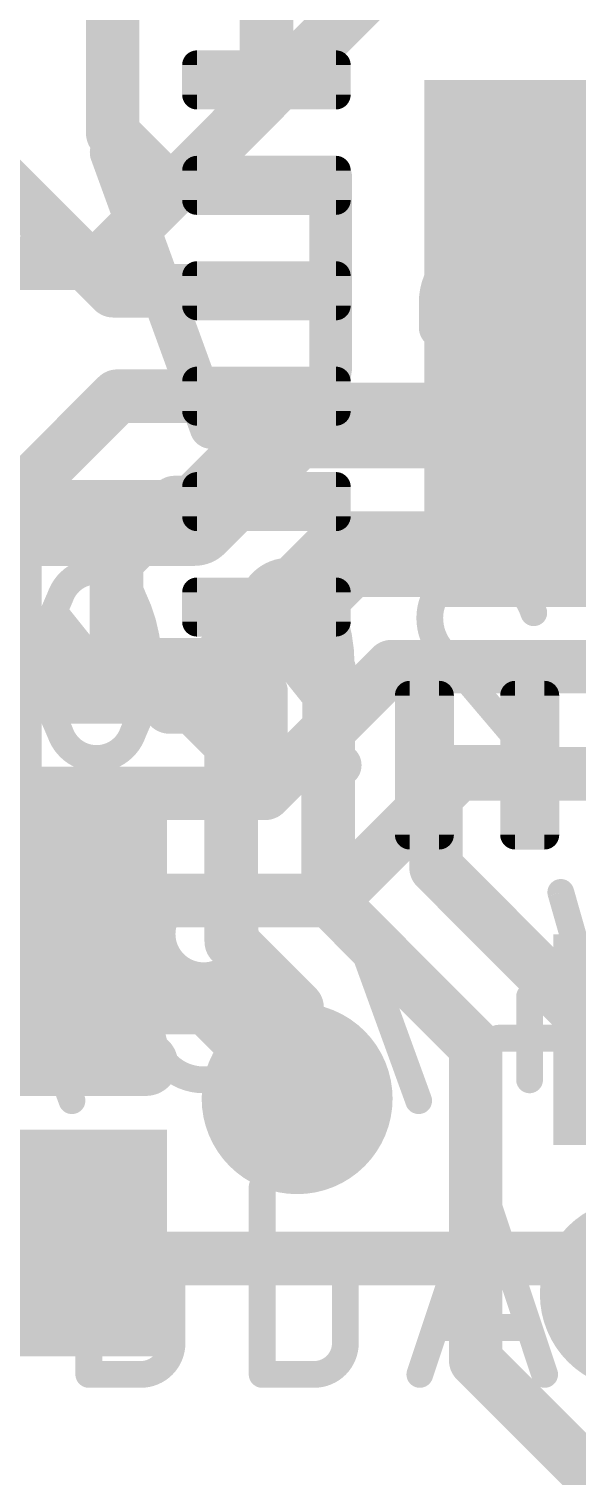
# Model space of a CAD drawing. Extents: x -0.1 to 34.3, y -4.7 to 17.9.
# Drawn here: x 9.57 to 12.17, y 3.52 to 10.38 of the extents above; entities that cross this region are included whole.
import ezdxf

# ---------------------------------------------------------------- set-up
doc = ezdxf.new("R2010")
doc.units = 0
for name, color, linetype in [('1', 12, 'CONTINUOUS'), ('16', 5, 'CONTINUOUS'), ('18', 110, 'CONTINUOUS'), ('21', 40, 'CONTINUOUS'), ('22', 6, 'CONTINUOUS')]:
    doc.layers.add(name, color=color, linetype=linetype)

# ---------------------------------------------------------------- blocks, each defined once
blk = doc.blocks.new('RECT')
blk.add_solid([(-0.5, -0.5), (0.5, -0.5), (-0.5, 0.5), (0.5, 0.5)])
blk = doc.blocks.new('RECT128000X44800R50')
at = {"const_width": 0.07}
blk.add_lwpolyline([(0.365, -0.07), (0.365, 0.07, 0.4142), (0.33, 0.105), (-0.33, 0.105, 0.4142), (-0.365, 0.07), (-0.365, -0.07, 0.4142), (-0.33, -0.105), (0.33, -0.105, 0.4142)], format="xyb", close=True, dxfattribs=at)
blk.add_solid([(-0.3475, -0.0875), (0.3475, -0.0875), (-0.3475, 0.0875), (0.3475, 0.0875)])
blk = doc.blocks.new('ROUNDV')
at = {"const_width": 0.5}
blk.add_lwpolyline([(0, -0.25, 1), (0, 0.25, 1), (0, -0.25)], format="xyb", dxfattribs=at)

msp = doc.modelspace()

# ---------------------------------------------------------------- linework, layer by layer
at = {"layer": '1', "const_width": 0.254}
for points in [[(9.9704, 9.887), (9.9704, 11.5579)], [(10.7, 11.2311), (10.7, 10.14)], [(10.2174, 9.64), (9.9704, 9.887)], [(9.9735, 9.14), (9.4361, 9.6774)], [(10.7, 9.64), (10.2174, 9.64)], [(10.7, 9.14), (9.9735, 9.14)], [(9.5054, 8.1534), (9.992, 8.64)], [(9.992, 8.64), (10.7, 8.64)], [(9.5054, 6.5465), (9.5054, 8.1534)], [(10.2656, 8.1356), (9.988, 7.8581)], [(10.6956, 8.1356), (10.2656, 8.1356)], [(10.7, 8.14), (10.6956, 8.1356)], [(9.988, 7.8581), (9.988, 7.4182)], [(10.9982, 7.3418), (10.7, 7.64)], [(9.988, 7.4182), (10.2401, 7.166)], [(10.9982, 7.0848), (10.9982, 7.3418)], [(10.2401, 7.166), (10.3544, 7.166)], [(10.3544, 7.166), (10.533, 6.9874)], [(10.9928, 7.0794), (10.9982, 7.0848)], [(10.9928, 6.2558), (10.9928, 7.0794)], [(10.533, 6.9874), (10.533, 6.0532)], [(11.45, 6.89), (11.5052, 6.8348)], [(11.5052, 6.8348), (11.5052, 6.4047)], [(9.7282, 6.3237), (9.5054, 6.5465)], [(11.5052, 6.4047), (12.0423, 5.8677)], [(11.6935, 5.5551), (10.9928, 6.2558)], [(10.533, 6.0532), (10.8458, 5.7404)], [(12.0423, 5.8677), (12.0278, 5.8677)], [(12.0278, 5.8677), (12.3075, 5.588)], [(10.8458, 5.7404), (10.8458, 5.3086)], [(11.6935, 5.5551), (11.6935, 4.0672)], [(11.6935, 4.0672), (12.7, 3.0607)]]:
    msp.add_lwpolyline(points, dxfattribs=at)
at = {"layer": '1', "const_width": 0.127}
for points in [[(10.6365, 10.14, 1), (10.7635, 10.14)], [(10.0153, 9.9319, 1), (9.9255, 9.8421)], [(9.9069, 9.887, 1), (10.0339, 9.887)], [(10.2174, 9.7035, 1), (10.2174, 9.5765)], [(10.1725, 9.5951, 1), (10.2623, 9.6849)], [(10.7, 9.5765, 1), (10.7, 9.7035)], [(9.9735, 9.2035, 1), (9.9735, 9.0765)], [(10.7, 9.0765, 1), (10.7, 9.2035)], [(9.9286, 9.0951, 1), (10.0184, 9.1849)], [(9.992, 8.7035, 1), (9.992, 8.5765)], [(10.0369, 8.5951, 1), (9.9471, 8.6849)], [(10.7, 8.5765, 1), (10.7, 8.7035)], [(9.5689, 8.1534, 1), (9.4419, 8.1534)], [(9.4605, 8.1983, 1), (9.5503, 8.1085)], [(10.2656, 8.1991, 1), (10.2656, 8.0721)], [(10.3105, 8.0907, 1), (10.2206, 8.1805)], [(10.6507, 8.1805, 1), (10.7405, 8.0907)], [(10.7449, 8.0951, 1), (10.6551, 8.1849)], [(10.6956, 8.0721, 1), (10.6956, 8.1991)], [(10.0515, 7.8581, 1), (9.9245, 7.8581)], [(9.9431, 7.903, 1), (10.0329, 7.8131)], [(10.7449, 7.6849, 1), (10.6551, 7.5951)], [(10.0329, 7.4631, 1), (9.9431, 7.3732)], [(9.9245, 7.4182, 1), (10.0515, 7.4182)], [(11.0617, 7.3418, 1), (10.9347, 7.3418)], [(10.9533, 7.2969, 1), (11.0431, 7.3867)], [(10.2401, 7.2295, 1), (10.2401, 7.1025)], [(10.3994, 7.2109, 1), (10.3095, 7.1211)], [(10.3544, 7.1025, 1), (10.3544, 7.2295)], [(10.1952, 7.1211, 1), (10.2851, 7.2109)], [(11.0431, 7.0399, 1), (10.9533, 7.1297)], [(11.0563, 7.0794, 1), (10.9293, 7.0794)], [(10.9479, 7.1243, 1), (11.0377, 7.0345)], [(10.9347, 7.0848, 1), (11.0617, 7.0848)], [(10.5965, 6.9874, 1), (10.4695, 6.9874)], [(10.4881, 6.9425, 1), (10.5779, 7.0324)], [(11.4949, 6.9349, 1), (11.4051, 6.8451)], [(11.5687, 6.8348, 1), (11.4417, 6.8348)], [(11.4603, 6.7899, 1), (11.5501, 6.8797)], [(9.5503, 6.5914, 1), (9.4605, 6.5016)], [(9.4419, 6.5465, 1), (9.5689, 6.5465)], [(11.5501, 6.4497, 1), (11.4603, 6.3598)], [(11.4417, 6.4047, 1), (11.5687, 6.4047)], [(9.6833, 6.2788, 1), (9.7731, 6.3686)], [(11.0377, 6.3007, 1), (10.9479, 6.2109)], [(10.9293, 6.2558, 1), (11.0563, 6.2558)], [(10.5779, 6.0981, 1), (10.4881, 6.0083)], [(10.4695, 6.0532, 1), (10.5965, 6.0532)], [(12.0278, 5.9312, 1), (12.0278, 5.8042)], [(12.0727, 5.9126, 1), (11.9829, 5.8228)], [(11.9973, 5.8228, 1), (12.0872, 5.9126)], [(12.0423, 5.8042, 1), (12.0423, 5.9312)], [(10.9093, 5.7404, 1), (10.7823, 5.7404)], [(10.8009, 5.6955, 1), (10.8907, 5.7853)], [(11.757, 5.5551, 1), (11.63, 5.5551)], [(11.6486, 5.5102, 1), (11.7384, 5.6)], [(10.7823, 5.3086, 1), (10.9093, 5.3086)], [(11.7384, 4.1121, 1), (11.6486, 4.0223)], [(11.63, 4.0672, 1), (11.757, 4.0672)]]:
    msp.add_lwpolyline(points, format="xyb", dxfattribs=at)
at = {"layer": '16'}
for points, const_width in [([(11.303, 10.668), (9.906, 9.271)], 0.254), ([(5.207, 9.271), (9.906, 9.271)], 0.254), ([(10.3591, 8.0385), (10.8209, 8.5003)], 0.4064), ([(13.3306, 8.5003), (10.8209, 8.5003)], 0.4064), ([(10.3591, 8.0385), (8.1465, 8.0385)], 0.4064), ([(11.0734, 7.8907), (10.4725, 7.2898)], 0.4064), ([(11.0734, 7.8907), (13.6847, 7.8907)], 0.4064), ([(10.4725, 7.2898), (6.096, 7.2898)], 0.4064), ([(11.2943, 7.3573), (10.6934, 6.7564)], 0.254), ([(15.0814, 7.3573), (11.2943, 7.3573)], 0.254), ([(11.0109, 6.2484), (11.6118, 6.8493)], 0.254), ([(11.6118, 6.8493), (14.8793, 6.8493)], 0.254), ([(10.6934, 6.7564), (5.8751, 6.7564)], 0.254), ([(5.6261, 6.2484), (11.0109, 6.2484)], 0.254), ([(10.414, 5.7404), (4.0905, 5.7404)], 0.254), ([(10.8458, 5.3086), (10.414, 5.7404)], 0.254), ([(12.2821, 4.5506), (9.0384, 4.5506)], 0.254), ([(12.4515, 4.3812), (12.2821, 4.5506)], 0.254)]:
    msp.add_lwpolyline(points, dxfattribs=dict(at, const_width=const_width))
for points, const_width in [([(9.8611, 9.3159, 1), (9.9509, 9.2261)], 0.127), ([(9.906, 9.2075, 1), (9.906, 9.3345)], 0.127), ([(10.8209, 8.6019, 1), (10.8209, 8.3987)], 0.2032), ([(10.8927, 8.4285, 1), (10.749, 8.5721)], 0.2032), ([(10.3591, 7.9369, 1), (10.3591, 8.1401)], 0.2032), ([(10.2872, 8.1103, 1), (10.4309, 7.9667)], 0.2032), ([(11.0734, 7.9923, 1), (11.0734, 7.7891)], 0.2032), ([(11.1452, 7.8189, 1), (11.0015, 7.9625)], 0.2032), ([(10.4725, 7.1882, 1), (10.4725, 7.3914)], 0.2032), ([(11.2943, 7.4208, 1), (11.2943, 7.2938)], 0.127), ([(11.3392, 7.3124, 1), (11.2494, 7.4022)], 0.127), ([(10.4006, 7.3616, 1), (10.5443, 7.218)], 0.2032), ([(11.6118, 6.9128, 1), (11.6118, 6.7858)], 0.127), ([(11.6567, 6.8044, 1), (11.5669, 6.8942)], 0.127), ([(10.6485, 6.8013, 1), (10.7383, 6.7115)], 0.127), ([(10.6934, 6.6929, 1), (10.6934, 6.8199)], 0.127), ([(10.966, 6.2933, 1), (11.0558, 6.2035)], 0.127), ([(11.0109, 6.1849, 1), (11.0109, 6.3119)], 0.127), ([(10.4589, 5.7853, 1), (10.3691, 5.6955)], 0.127), ([(10.414, 5.6769, 1), (10.414, 5.8039)], 0.127), ([(10.8009, 5.2637, 1), (10.8907, 5.3535)], 0.127), ([(12.327, 4.5955, 1), (12.2372, 4.5057)], 0.127)]:
    msp.add_lwpolyline(points, format="xyb", dxfattribs=dict(at, const_width=const_width))
at = {"layer": '21'}
for points, const_width in [([(10.7, 7.24), (10.7, 6.89)], 0.2032), ([(11.05, 6.89), (10.7, 6.89)], 0.2032), ([(10.1282, 5.4737), (9.3282, 5.4737)], 0.3048)]:
    msp.add_lwpolyline(points, dxfattribs=dict(at, const_width=const_width))
for points, const_width in [([(10.7508, 7.24, 1), (10.6492, 7.24)], 0.1016), ([(10.7, 6.9408, 1), (10.7, 6.8392)], 0.1016), ([(10.6492, 6.89, 1), (10.7508, 6.89)], 0.1016), ([(11.05, 6.8392, 1), (11.05, 6.9408)], 0.1016), ([(10.1282, 5.3975, 1), (10.1282, 5.5499)], 0.1524)]:
    msp.add_lwpolyline(points, format="xyb", dxfattribs=dict(at, const_width=const_width))
at = {"layer": '22'}
for points, const_width in [([(10.0109, 9.8133, 1), (9.9154, 9.7786)], 0.1016), ([(11.0562, 9.6774, 1), (10.9546, 9.6774)], 0.1016), ([(11.9994, 9.0847, 1), (11.5253, 9.0847)], 0.2032), ([(11.5761, 9.0847, 1), (11.4745, 9.0847)], 0.1016), ([(11.4745, 9.0847, 1), (11.5761, 9.0847)], 0.1016), ([(12.0502, 9.0847, 1), (11.9486, 9.0847)], 0.1016), ([(11.9486, 9.0847, 1), (12.0502, 9.0847)], 0.1016), ([(11.5253, 9.017, 1), (11.5253, 8.9154)], 0.1016), ([(11.9994, 8.9154, 1), (11.9994, 9.017)], 0.1016), ([(11.4745, 8.9662, 1), (11.5761, 8.9662)], 0.1016), ([(10.8276, 8.6106, 0.4142), (11.0054, 8.7884)], 0.2032), ([(11.0562, 8.7884, 1), (10.9546, 8.7884)], 0.1016), ([(11.8216, 8.6106, 0.4142), (11.9994, 8.7884)], 0.2032), ([(12.0502, 8.7884, 1), (11.9486, 8.7884)], 0.1016), ([(10.9546, 8.7884, 1), (11.0562, 8.7884)], 0.1016), ([(11.9486, 8.7884, 1), (12.0502, 8.7884)], 0.1016), ([(10.8276, 8.6614, 1), (10.8276, 8.5598)], 0.1016), ([(11.5253, 8.6614, 1), (11.5253, 8.5598)], 0.1016), ([(11.8216, 8.6614, 1), (11.8216, 8.5598)], 0.1016), ([(11.8216, 8.5598, 1), (11.8216, 8.6614)], 0.1016), ([(10.3895, 8.4747, 1), (10.485, 8.5094)], 0.1016), ([(9.8937, 7.8105, 0.3205), (9.7208, 7.687)], 0.127), ([(10.0665, 7.687, 0.3205), (9.8937, 7.8105)], 0.127), ([(9.8937, 7.8422, 1), (9.8937, 7.7788)], 0.0635), ([(9.8937, 7.7788, 1), (9.8937, 7.8422)], 0.0635), ([(10.8081, 7.8105, 0.3205), (10.6352, 7.687)], 0.127), ([(10.9809, 7.687, 0.3205), (10.8081, 7.8105)], 0.127), ([(10.8081, 7.8422, 1), (10.8081, 7.7788)], 0.0635), ([(10.8081, 7.7788, 1), (10.8081, 7.8422)], 0.0635), ([(11.6978, 7.8105, 0.4142), (11.4755, 7.5883)], 0.127), ([(11.9694, 7.6129, 0.3252), (11.6978, 7.8105)], 0.127), ([(11.6978, 7.8422, 1), (11.6978, 7.7788)], 0.0635), ([(11.6978, 7.7788, 1), (11.6978, 7.8422)], 0.0635), ([(9.7208, 7.687, 0.1139), (9.6467, 7.366)], 0.127), ([(9.6908, 7.6973, 1), (9.7508, 7.6767)], 0.0635), ([(9.7493, 7.6731, 1), (9.6923, 7.7009)], 0.0635), ([(10.1406, 7.366, 0.1139), (10.0665, 7.687)], 0.127), ([(10.0951, 7.7009, 1), (10.038, 7.6731)], 0.0635), ([(10.0365, 7.6767, 1), (10.0966, 7.6973)], 0.0635), ([(10.6352, 7.687, 0.1139), (10.5611, 7.366)], 0.127), ([(10.6052, 7.6973, 1), (10.6652, 7.6767)], 0.0635), ([(10.6637, 7.6731, 1), (10.6067, 7.7009)], 0.0635), ([(11.055, 7.366, 0.1139), (10.9809, 7.687)], 0.127), ([(11.0095, 7.7009, 1), (10.9524, 7.6731)], 0.0635), ([(10.9509, 7.6767, 1), (11.011, 7.6973)], 0.0635), ([(9.7209, 7.6328, 1), (9.6713, 7.5931)], 0.0635), ([(10.6353, 7.6328, 1), (10.5857, 7.5931)], 0.0635), ([(11.4755, 7.5883, 0.2053), (11.5496, 7.4154)], 0.127), ([(11.5073, 7.5882, 1), (11.4438, 7.5883)], 0.0635), ([(11.4438, 7.5883, 1), (11.5073, 7.5883)], 0.0635), ([(11.9392, 7.6032, 1), (11.9996, 7.6227)], 0.0635), ([(9.6467, 7.366, 0.1139), (9.7208, 7.045)], 0.127), ([(9.6785, 7.366, 1), (9.615, 7.366)], 0.0635), ([(10.0665, 7.045, 0.1139), (10.1406, 7.366)], 0.127), ([(10.1723, 7.366, 1), (10.1089, 7.366)], 0.0635), ([(10.5611, 7.366, 0.1139), (10.6352, 7.045)], 0.127), ([(10.5929, 7.366, 1), (10.5294, 7.366)], 0.0635), ([(10.9809, 7.045, 0.1139), (11.055, 7.366)], 0.127), ([(11.0867, 7.366, 1), (11.0233, 7.366)], 0.0635), ([(11.5738, 7.436, 1), (11.5254, 7.3948)], 0.0635), ([(11.5277, 7.3924, 1), (11.5715, 7.4384)], 0.0635), ([(9.615, 7.366, 1), (9.6785, 7.366)], 0.0635), ([(10.1089, 7.366, 1), (10.1723, 7.366)], 0.0635), ([(10.5294, 7.366, 1), (10.5929, 7.366)], 0.0635), ([(11.0233, 7.366, 1), (11.0867, 7.366)], 0.0635), ([(10.0664, 7.0992, 1), (10.116, 7.1389)], 0.0635), ([(10.9808, 7.0992, 1), (11.0304, 7.1389)], 0.0635), ([(9.7208, 7.045, 0.3205), (9.8937, 6.9215)], 0.127), ([(9.7508, 7.0553, 1), (9.6908, 7.0347)], 0.0635), ([(9.6923, 7.0311, 1), (9.7493, 7.0589)], 0.0635), ([(9.8937, 6.9215, 0.3205), (10.0665, 7.045)], 0.127), ([(10.038, 7.0589, 1), (10.0951, 7.0311)], 0.0635), ([(10.0966, 7.0347, 1), (10.0365, 7.0553)], 0.0635), ([(10.6352, 7.045, 0.3205), (10.8081, 6.9215)], 0.127), ([(10.6652, 7.0553, 1), (10.6052, 7.0347)], 0.0635), ([(10.6067, 7.0311, 1), (10.6637, 7.0589)], 0.0635), ([(10.8081, 6.9215, 0.3205), (10.9809, 7.045)], 0.127), ([(10.9524, 7.0589, 1), (11.0095, 7.0311)], 0.0635), ([(11.011, 7.0347, 1), (10.9509, 7.0553)], 0.0635), ([(9.8937, 6.9532, 1), (9.8937, 6.8898)], 0.0635), ([(9.8937, 6.8898, 1), (9.8937, 6.9532)], 0.0635), ([(10.8081, 6.9532, 1), (10.8081, 6.8898)], 0.0635), ([(10.8081, 6.8898, 1), (10.8081, 6.9532)], 0.0635), ([(11.4755, 6.9532, 1), (11.4755, 6.8898)], 0.0635), ([(11.9452, 6.9009, 1), (11.9936, 6.9421)], 0.0635), ([(11.9694, 6.8898, 1), (11.9694, 6.9532)], 0.0635), ([(11.0575, 6.3961, 1), (10.9978, 6.3744)], 0.0635), ([(10.5998, 6.0889, 1), (10.2047, 6.0889)], 0.127), ([(12.1281, 6.2952, 1), (12.067, 6.2778)], 0.0635), ([(10.2047, 6.0889, 1), (10.5998, 6.0889)], 0.127), ([(10.2364, 6.0889, 1), (10.1729, 6.0889)], 0.0635), ([(10.1729, 6.0889, 1), (10.2364, 6.0889)], 0.0635), ([(10.6316, 6.0889, 1), (10.5681, 6.0889)], 0.0635), ([(10.5681, 6.0889, 1), (10.6316, 6.0889)], 0.0635), ([(10.6492, 5.6444, 1), (10.1553, 5.6444)], 0.127), ([(11.9811, 5.7926, 1), (11.9176, 5.7926)], 0.0635), ([(10.1553, 5.6444, 1), (10.6492, 5.6444)], 0.127), ([(10.1871, 5.6444, 1), (10.1236, 5.6444)], 0.0635), ([(10.6809, 5.6444, 1), (10.6174, 5.6444)], 0.0635), ([(10.1236, 5.6444, 1), (10.1871, 5.6444)], 0.0635), ([(10.6174, 5.6444, 1), (10.6809, 5.6444)], 0.0635), ([(11.8012, 5.6268, 1), (11.8012, 5.5633)], 0.0635), ([(11.9176, 5.3975, 1), (11.9811, 5.3975)], 0.0635), ([(9.747, 5.2879, 1), (9.8067, 5.3096)], 0.0635), ([(11.3929, 5.2879, 1), (11.4526, 5.3096)], 0.0635), ([(9.8885, 4.8895, 1), (9.825, 4.8895)], 0.0635), ([(10.7115, 4.8895, 1), (10.6479, 4.8895)], 0.0635), ([(11.7548, 4.8995, 1), (11.6945, 4.8795)], 0.0635), ([(11.7548, 4.8795, 1), (11.6945, 4.8995)], 0.0635), ([(9.8567, 4.6249, 1), (9.8567, 4.5614)], 0.0635), ([(10.2519, 4.445, 0.4142), (10.1037, 4.5932)], 0.127), ([(10.1037, 4.6249, 1), (10.1037, 4.5614)], 0.0635), ([(10.1037, 4.5614, 1), (10.1037, 4.6249)], 0.0635), ([(10.6797, 4.6249, 1), (10.6797, 4.5614)], 0.0635), ([(11.0748, 4.445, 0.4142), (10.9266, 4.5932)], 0.127), ([(10.9266, 4.6249, 1), (10.9266, 4.5614)], 0.0635), ([(10.9266, 4.5614, 1), (10.9266, 4.6249)], 0.0635), ([(10.2836, 4.445, 1), (10.2201, 4.445)], 0.0635), ([(10.2201, 4.445, 1), (10.2836, 4.445)], 0.0635), ([(11.1066, 4.445, 1), (11.0431, 4.445)], 0.0635), ([(11.0431, 4.445, 1), (11.1066, 4.445)], 0.0635), ([(11.5024, 4.2545, 1), (11.5024, 4.191)], 0.0635), ([(11.9469, 4.191, 1), (11.9469, 4.2545)], 0.0635), ([(10.1037, 4.0005, 0.4142), (10.2519, 4.1487)], 0.127), ([(10.2836, 4.1487, 1), (10.2201, 4.1487)], 0.0635), ([(10.9266, 4.0005, 0.4142), (11.0748, 4.1487)], 0.127), ([(11.1066, 4.1487, 1), (11.0431, 4.1487)], 0.0635), ([(10.2201, 4.1487, 1), (10.2836, 4.1487)], 0.0635), ([(11.0431, 4.1487, 1), (11.1066, 4.1487)], 0.0635), ([(9.8567, 4.0323, 1), (9.8567, 3.9688)], 0.0635), ([(10.1037, 4.0323, 1), (10.1037, 3.9688)], 0.0635), ([(10.1037, 3.9688, 1), (10.1037, 4.0323)], 0.0635), ([(10.6797, 4.0323, 1), (10.6797, 3.9688)], 0.0635), ([(10.9266, 4.0323, 1), (10.9266, 3.9688)], 0.0635), ([(10.9266, 3.9688, 1), (10.9266, 4.0323)], 0.0635), ([(9.825, 4.0005, 1), (9.8885, 4.0005)], 0.0635), ([(10.6479, 4.0005, 1), (10.7115, 4.0005)], 0.0635), ([(11.3982, 4.0105, 1), (11.4584, 3.9905)], 0.0635), ([(11.9909, 3.9905, 1), (12.0511, 4.0105)], 0.0635)]:
    msp.add_lwpolyline(points, format="xyb", dxfattribs=dict(at, const_width=const_width))
for points, const_width in [([(10.4373, 8.4921), (9.9632, 9.7959)], 0.2032), ([(11.0054, 9.6774), (11.0054, 8.7884)], 0.2032), ([(11.5253, 9.0847), (11.5253, 8.9662)], 0.2032), ([(11.9994, 8.7884), (11.9994, 9.0847)], 0.2032), ([(11.5253, 8.9662), (11.9994, 8.9662)], 0.2032), ([(11.5253, 8.6106), (11.8216, 8.6106)], 0.2032), ([(10.0912, 7.1191), (9.6961, 7.6129)], 0.127), ([(11.0056, 7.1191), (10.6105, 7.6129)], 0.127), ([(11.5496, 7.4154), (11.9694, 6.9215)], 0.127), ([(11.9694, 6.9215), (11.4755, 6.9215)], 0.127), ([(9.7768, 5.2987), (9.3817, 6.3853)], 0.127), ([(11.4228, 5.2987), (11.0277, 6.3853)], 0.127), ([(12.0976, 6.2865), (12.2951, 5.5951)], 0.127), ([(11.9494, 5.7926), (11.9494, 5.3975)], 0.127), ([(12.2951, 5.5951), (11.8012, 5.5951)], 0.127), ([(9.8567, 4.8895), (9.8567, 4.0005)], 0.127), ([(10.6797, 4.8895), (10.6797, 4.0005)], 0.127), ([(11.7247, 4.8895), (11.4283, 4.0005)], 0.127), ([(12.021, 4.0005), (11.7247, 4.8895)], 0.127), ([(10.1037, 4.5932), (9.8567, 4.5932)], 0.127), ([(10.9266, 4.5932), (10.6797, 4.5932)], 0.127), ([(10.2519, 4.1487), (10.2519, 4.445)], 0.127), ([(11.0748, 4.1487), (11.0748, 4.445)], 0.127), ([(11.5024, 4.2228), (11.9469, 4.2228)], 0.127), ([(9.8567, 4.0005), (10.1037, 4.0005)], 0.127), ([(10.6797, 4.0005), (10.9266, 4.0005)], 0.127)]:
    msp.add_lwpolyline(points, dxfattribs=dict(at, const_width=const_width))

# ---------------------------------------------------------------- block references
at = {"layer": '1'}
for p in [(10.7, 10.14), (10.7, 9.64), (10.7, 9.14), (10.7, 8.64), (10.7, 8.14), (10.7, 7.64)]:
    msp.add_blockref('RECT128000X44800R50', p, dxfattribs=at)
at = {"layer": '1', "xscale": 2.5, "yscale": 2.5, "rotation": 270}
msp.add_blockref('RECT', (12.7, 8.89), dxfattribs=at)
at = {"layer": '1', "rotation": 270}
for p in [(11.45, 6.89), (11.95, 6.89)]:
    msp.add_blockref('RECT128000X44800R50', p, dxfattribs=at)
at = {"layer": '1', "xscale": 1.075, "rotation": 270}
for p in [(9.7282, 6.3237), (9.7282, 4.6237)]:
    msp.add_blockref('RECT', p, dxfattribs=at)
at = {"layer": '1', "xscale": 1.075}
msp.add_blockref('RECT', (12.5993, 5.588), dxfattribs=at)
at = {"layer": '18', "xscale": 0.9064, "yscale": 0.9064}
for p in [(10.8458, 5.3086), (10.8458, 5.3086), (12.4515, 4.3812), (12.4515, 4.3812)]:
    msp.add_blockref('ROUNDV', p, dxfattribs=at)

doc.saveas('drawing.dxf')
